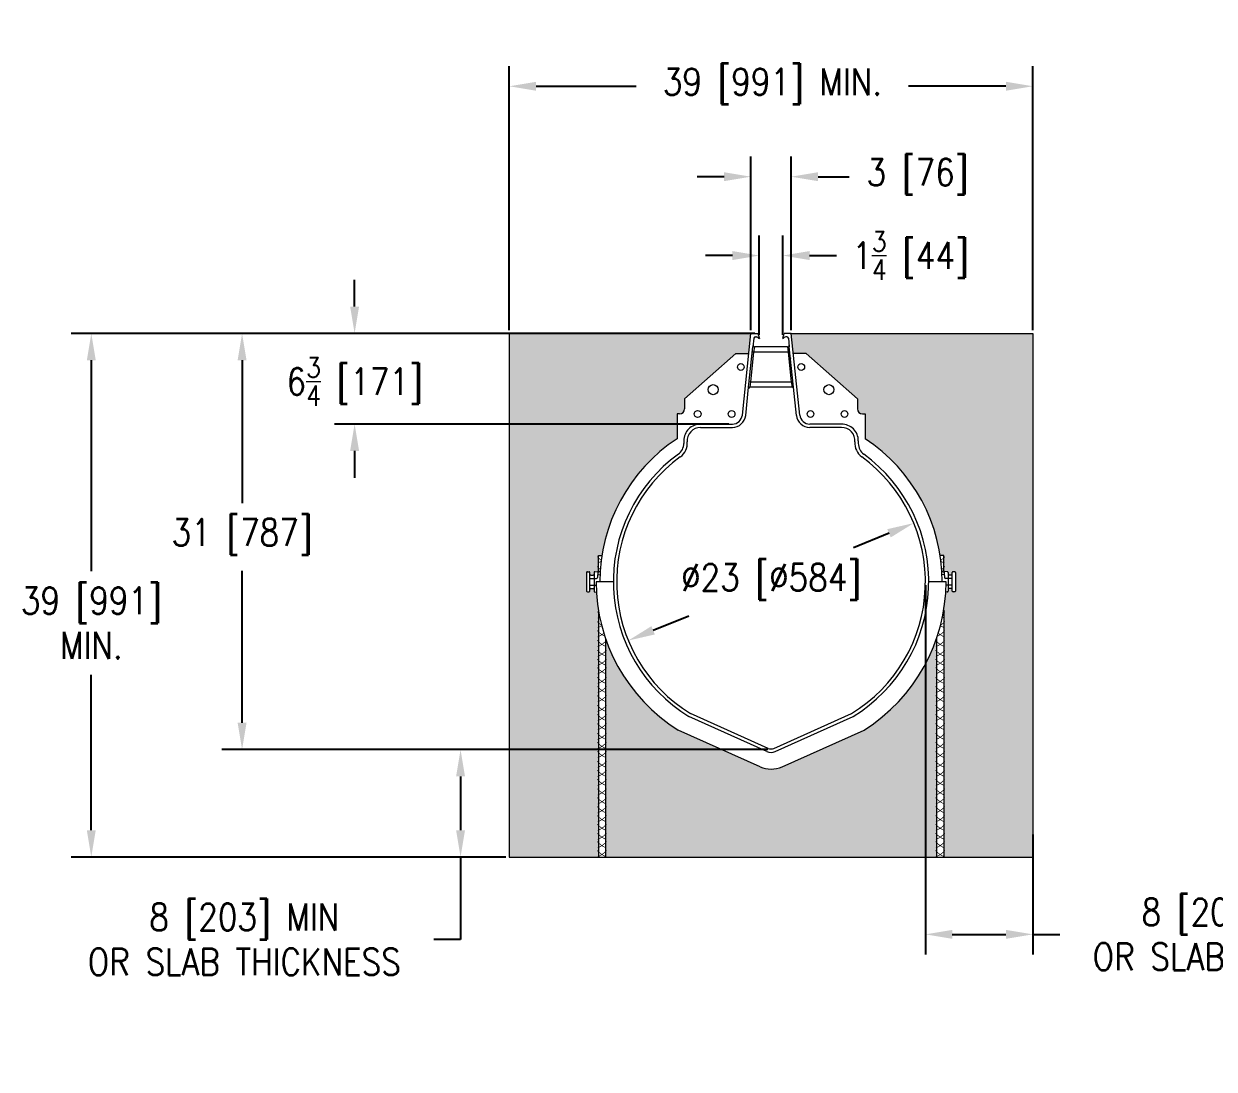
# Model space of a CAD drawing. Extents: x 45 to 223, y 92 to 190.
# Drawn here: x 44.6 to 133.2, y 92.4 to 170.2 of the extents above; entities that cross this region are included whole.
import ezdxf

# ---------------------------------------------------------------- set-up
doc = ezdxf.new("R2010")
doc.units = 0
doc.header["$LTSCALE"] = 0.75
doc.header["$MEASUREMENT"] = 0
doc.layers.get('DEFPOINTS').update_dxf_attribs({"linetype": 'CONTINUOUS'})
doc.layers.add('DIM', color=7, linetype='CONTINUOUS')
doc.layers.add('OBJECTS', color=7, linetype='CONTINUOUS')
doc.styles.add('ROMANS', font='ROMANS.SHX', dxfattribs={"width": 0.85})
doc.dimstyles.get("Standard").update_dxf_attribs({"dimtxt": 2, "dimasz": 2, "dimexe": 1.5, "dimexo": 0.25, "dimgap": 1, "dimtad": 0, "dimtih": 1, "dimtoh": 1, "dimdec": 4, "dimzin": 0, "dimdsep": 46, "dimlunit": 5, "dimtxsty": 'ROMANS', "dimcen": 0, "dimclrd": 256, "dimclre": 256, "dimclrt": 256, "dimadec": 0, "dimazin": 0, "dimtfac": 0.75, "dimtdec": 4, "dimtofl": 0, "dimtmove": 0, "dimatfit": 3, "dimfxl": 0, "dimtolj": 1, "dimtzin": 0, "dimlwd": -1, "dimlwe": -1, "dimarcsym": 0})

# ---------------------------------------------------------------- blocks, each defined once
blk = doc.blocks.new('*D0')
at = {"layer": 'DEFPOINTS', "color": 0}
for p in [(119.733, 165.583), (80.733, 147.172), (119.733, 147.172)]:
    blk.add_point(p, dxfattribs=at)
at = {"layer": 'DIM'}
for p, q in [((80.733, 147.422), (80.733, 167.083)), ((119.733, 147.422), (119.733, 167.083)), ((82.733, 165.583), (90.183, 165.583)), ((117.733, 165.583), (110.479, 165.583))]:
    blk.add_line(p, q, dxfattribs=at)
for points in [[(82.733, 165.916), (82.733, 165.25), (80.733, 165.583)], [(117.733, 165.916), (117.733, 165.25), (119.733, 165.583)]]:
    blk.add_solid(points, dxfattribs=at)
at = {"layer": 'DIM', "lineweight": 0, "insert": (100.331, 165.583), "char_height": 2, "attachment_point": 5, "style": 'ROMANS'}
blk.add_mtext('\\A1;39 [991] MIN.', dxfattribs=at)
blk = doc.blocks.new('*D1')
at = {"layer": 'DEFPOINTS', "color": 0}
for p in [(110.868, 133.046), (89.597, 124.298)]:
    blk.add_point(p, dxfattribs=at)
at = {"layer": 'DIM'}
for p, q in [((109.019, 132.286), (106.37, 131.196)), ((91.447, 125.059), (94.096, 126.149))]:
    blk.add_line(p, q, dxfattribs=at)
for points in [[(108.892, 132.594), (109.146, 131.977), (110.868, 133.046)], [(91.32, 125.367), (91.574, 124.751), (89.597, 124.298)]]:
    blk.add_solid(points, dxfattribs=at)
at = {"layer": 'DIM', "lineweight": 0, "insert": (100.233, 128.672), "char_height": 2, "attachment_point": 5, "style": 'ROMANS'}
blk.add_mtext('\\A1;∅23 [∅584]', dxfattribs=at)
blk = doc.blocks.new('*D2')
at = {"layer": 'DEFPOINTS', "color": 0}
for p in [(111.733, 128.672), (119.733, 110.11), (119.733, 102.413)]:
    blk.add_point(p, dxfattribs=at)
at = {"layer": 'DIM'}
for p, q in [((111.733, 128.422), (111.733, 100.913)), ((119.733, 109.86), (119.733, 100.913)), ((113.733, 102.413), (117.733, 102.413)), ((119.733, 102.413), (121.733, 102.413))]:
    blk.add_line(p, q, dxfattribs=at)
for points in [[(113.733, 102.747), (113.733, 102.08), (111.733, 102.413)], [(117.733, 102.747), (117.733, 102.08), (119.733, 102.413)]]:
    blk.add_solid(points, dxfattribs=at)
at = {"layer": 'DIM', "lineweight": 0, "insert": (135.847, 102.413), "char_height": 2, "attachment_point": 5, "style": 'ROMANS'}
blk.add_mtext('\\A1;8 [203]  MIN.\\POR SLAB THICKNESS', dxfattribs=at)
blk = doc.blocks.new('*D3')
at = {"layer": 'DEFPOINTS', "color": 0}
for p in [(80.608, 147.172), (49.597, 108.172), (80.733, 108.172)]:
    blk.add_point(p, dxfattribs=at)
at = {"layer": 'DIM'}
for p, q in [((80.358, 147.172), (48.097, 147.172)), ((49.597, 145.172), (49.597, 129.462)), ((49.597, 110.172), (49.597, 121.747)), ((80.483, 108.172), (48.097, 108.172))]:
    blk.add_line(p, q, dxfattribs=at)
for points in [[(49.264, 145.172), (49.93, 145.172), (49.597, 147.172)], [(49.264, 110.172), (49.93, 110.172), (49.597, 108.172)]]:
    blk.add_solid(points, dxfattribs=at)
at = {"layer": 'DIM', "lineweight": 0, "insert": (49.597, 125.604), "char_height": 2, "attachment_point": 5, "style": 'ROMANS'}
blk.add_mtext('\\A1;39 [991]\\PMIN.', dxfattribs=at)
blk = doc.blocks.new('*D4')
at = {"layer": 'DEFPOINTS', "color": 0}
for p in [(80.733, 147.172), (60.829, 116.172), (100.233, 116.172)]:
    blk.add_point(p, dxfattribs=at)
at = {"layer": 'DIM'}
for p, q in [((80.483, 147.172), (59.329, 147.172)), ((60.829, 145.172), (60.829, 134.542)), ((60.829, 118.172), (60.829, 129.495)), ((99.983, 116.172), (59.329, 116.172))]:
    blk.add_line(p, q, dxfattribs=at)
for points in [[(60.496, 145.172), (61.163, 145.172), (60.829, 147.172)], [(60.496, 118.172), (61.163, 118.172), (60.829, 116.172)]]:
    blk.add_solid(points, dxfattribs=at)
at = {"layer": 'DIM', "lineweight": 0, "insert": (60.829, 132.019), "char_height": 2, "attachment_point": 5, "style": 'ROMANS'}
blk.add_mtext('\\A1;31 [787]', dxfattribs=at)
blk = doc.blocks.new('*D5')
at = {"layer": 'DEFPOINTS', "color": 0}
for p in [(100.108, 116.172), (77.104, 108.172), (80.608, 108.172)]:
    blk.add_point(p, dxfattribs=at)
at = {"layer": 'DIM'}
for p, q in [((99.858, 116.172), (75.604, 116.172)), ((77.104, 114.172), (77.104, 110.172)), ((80.358, 108.172), (75.604, 108.172)), ((77.104, 108.172), (77.104, 102.033)), ((77.104, 102.033), (75.104, 102.033))]:
    blk.add_line(p, q, dxfattribs=at)
for points in [[(76.771, 114.172), (77.438, 114.172), (77.104, 116.172)], [(76.771, 110.172), (77.438, 110.172), (77.104, 108.172)]]:
    blk.add_solid(points, dxfattribs=at)
at = {"layer": 'DIM', "lineweight": 0, "insert": (60.99, 102.033), "char_height": 2, "attachment_point": 5, "style": 'ROMANS'}
blk.add_mtext('\\A1;8 [203] MIN\\POR SLAB THICKNESS', dxfattribs=at)
blk = doc.blocks.new('*D6')
at = {"layer": 'DEFPOINTS', "color": 0}
for p in [(98.731, 158.847), (98.731, 147.172), (101.734, 147.172)]:
    blk.add_point(p, dxfattribs=at)
at = {"layer": 'DIM'}
for p, q in [((98.731, 147.422), (98.731, 160.347)), ((101.734, 147.422), (101.734, 160.347)), ((96.731, 158.847), (94.731, 158.847)), ((103.734, 158.847), (106.057, 158.847))]:
    blk.add_line(p, q, dxfattribs=at)
for points in [[(96.731, 159.18), (96.731, 158.514), (98.731, 158.847)], [(103.734, 159.18), (103.734, 158.514), (101.734, 158.847)]]:
    blk.add_solid(points, dxfattribs=at)
at = {"layer": 'DIM', "lineweight": 0, "insert": (111.145, 158.847), "char_height": 2, "attachment_point": 5, "style": 'ROMANS'}
blk.add_mtext('\\A1;3 [76]', dxfattribs=at)
blk = doc.blocks.new('*D7')
at = {"layer": 'DEFPOINTS', "color": 0}
for p in [(99.358, 152.974), (99.358, 146.827), (101.108, 146.827)]:
    blk.add_point(p, dxfattribs=at)
at = {"layer": 'DIM'}
for p, q in [((99.358, 147.077), (99.358, 154.474)), ((101.108, 147.077), (101.108, 154.474)), ((97.358, 152.974), (95.358, 152.974)), ((103.108, 152.974), (105.108, 152.974))]:
    blk.add_line(p, q, dxfattribs=at)
for points in [[(97.358, 153.307), (97.358, 152.64), (99.358, 152.974)], [(103.108, 153.307), (103.108, 152.64), (101.108, 152.974)]]:
    blk.add_solid(points, dxfattribs=at)
at = {"layer": 'DIM', "lineweight": 0, "insert": (110.621, 152.974), "char_height": 2, "attachment_point": 5, "style": 'ROMANS'}
blk.add_mtext('\\A1;1{\\H0.750000x;\\S3/4;} [44]', dxfattribs=at)
blk = doc.blocks.new('*D8')
at = {"layer": 'DEFPOINTS', "color": 0}
for p in [(69.212, 147.172), (99.268, 147.172), (97.349, 140.422)]:
    blk.add_point(p, dxfattribs=at)
at = {"layer": 'DIM'}
for p, q in [((69.212, 149.172), (69.212, 151.172)), ((99.018, 147.172), (67.712, 147.172)), ((97.099, 140.422), (67.712, 140.422)), ((69.212, 138.422), (69.212, 136.422))]:
    blk.add_line(p, q, dxfattribs=at)
for points in [[(68.879, 149.172), (69.545, 149.172), (69.212, 147.172)], [(68.879, 138.422), (69.545, 138.422), (69.212, 140.422)]]:
    blk.add_solid(points, dxfattribs=at)
at = {"layer": 'DIM', "lineweight": 0, "insert": (69.212, 143.591), "char_height": 2, "attachment_point": 5, "style": 'ROMANS'}
blk.add_mtext('\\A1;6{\\H0.750000x;\\S3/4;} [171]', dxfattribs=at)

msp = doc.modelspace()

# ---------------------------------------------------------------- hatches: boundary and pattern name
at = {"layer": 'OBJECTS', "lineweight": 0}
h = msp.add_hatch(dxfattribs=at)
h.set_pattern_fill('AR-CONC', color=256, scale=0.125, style=0)
h.set_pattern_definition([(50, (-30.5408, 283.8307), (0.8965752, -0.0784402), [0.09375, -1.03125]), (355, (-30.5408, 283.8307), (-0.173439, 0.94024), [0.075, -0.825]), (100.4514, (-30.4661, 283.8241), (0.7231367, 0.8617994), [0.0796752, -0.8764276]), (46.1842, (-30.5408, 284.0807), (1.3340513, -0.206899), [0.140625, -1.546875]), (96.6356, (-30.4297, 284.0634), (1.1683284, 1.217647), [0.119513, -1.314641]), (351.1842, (-30.5408, 284.0807), (1.1683274, 1.217648), [0.1125, -1.2375]), (21, (-30.4158, 284.0182), (0.7461338, -0.5032736), [0.09375, -1.03125]), (326, (-30.4158, 284.0182), (0.304144, 0.9064376), [0.075, -0.825]), (71.4514, (-30.35365, 283.9762), (1.0502783, 0.403163), [0.0796752, -0.8764276]), (37.5, (-30.54082, 283.83067), (0.0151998, 0.4161173), [0, -0.815, 0, -0.8375, 0, -0.828125]), (7.5, (-30.54082, 283.83067), (0.3288369, 0.4930146), [0, -0.4775, 0, -0.79625, 0, -0.315625]), (327.5, (-30.81957, 283.83067), (0.66727805, -0.0281936), [0, -0.3125, 0, -0.975, 0, -1.29375]), (317.5, (-30.9446, 283.8307), (0.7289827, 0.1251312), [0, -0.40625, 0, -0.6475, 0, -0.91875])])
h.paths.add_polyline_path([(86.48832, 129.35987, -0.41421356), (86.55082, 129.42237), (86.67582, 129.42237, -0.41421356), (86.73832, 129.35987), (86.73832, 129.23487, 0.41421356), (86.80082, 129.17237), (86.98832, 129.17237, 0.41421356), (87.05082, 129.23487), (87.05082, 129.36581, -0.38531359), (87.1071, 129.428), (87.37275, 129.45603), (87.37275, 130.63672), (87.63504, 130.63672, -0.21184967), (93.23419, 139.32985), (93.23419, 141.17237), (93.42169, 141.17237, 0.41421356), (93.79669, 141.54737), (93.79669, 142.29737), (97.60919, 145.67237), (98.57653, 145.67237), (98.73419, 147.17237), (80.73281, 147.17237), (80.73281, 108.17237), (87.37275, 108.17237), (87.37275, 126.56707, -0.02583092), (87.22421, 127.90438), (87.1071, 127.91674, -0.38531359), (87.05082, 127.97893), (87.05082, 128.10987, 0.41421356), (86.98832, 128.17237), (86.80082, 128.17237, 0.41421356), (86.73832, 128.10987), (86.73832, 127.98487, -0.41421356), (86.67582, 127.92237), (86.55082, 127.92237, -0.41421356), (86.48832, 127.98487)])
h.paths.add_polyline_path([(112.83334, 130.63672), (113.09287, 130.63672), (113.09287, 129.45603), (113.35852, 129.428, -0.38531359), (113.4148, 129.36581), (113.4148, 129.23487, 0.41421356), (113.4773, 129.17237), (113.6648, 129.17237, 0.41421356), (113.7273, 129.23487), (113.7273, 129.35987, -0.41421356), (113.7898, 129.42237), (113.9148, 129.42237, -0.41421356), (113.9773, 129.35987), (113.9773, 127.98487, -0.41421356), (113.9148, 127.92237), (113.7898, 127.92237, -0.41421356), (113.7273, 127.98487), (113.7273, 128.10987, 0.41421356), (113.6648, 128.17237), (113.4773, 128.17237, 0.41421356), (113.4148, 128.10987), (113.4148, 127.97893, -0.38531359), (113.35852, 127.91674), (113.24418, 127.90468, -0.02616263), (113.09287, 126.55031), (113.09287, 108.17237), (119.73281, 108.17237), (119.73281, 147.17237), (101.73419, 147.17237), (101.89185, 145.67237), (102.85919, 145.67237), (106.67169, 142.29737), (106.67169, 141.54737, 0.41421356), (107.04669, 141.17237), (107.23419, 141.17237), (107.23419, 139.32984, -0.21184964)])
h = msp.add_hatch(dxfattribs=at)
h.set_pattern_fill('AR-CONC', color=256, scale=0.125, style=0)
h.set_pattern_definition([(50, (-134.9318, 463.3962), (0.8965752, -0.0784402), [0.09375, -1.03125]), (355, (-134.9318, 463.3962), (-0.1734392, 0.9402402), [0.075, -0.825]), (100.4514, (-134.8571, 463.3896), (0.7231367, 0.8617994), [0.0796752, -0.8764276]), (46.1842, (-134.9318, 463.6462), (1.3340513, -0.2068988), [0.140625, -1.546875]), (96.6356, (-134.8206, 463.6289), (1.1683284, 1.2176473), [0.119513, -1.3146412]), (351.1842, (-134.9318, 463.6462), (1.1683274, 1.2176483), [0.1125, -1.2375]), (21, (-134.8068, 463.5837), (0.7461338, -0.5032736), [0.09375, -1.03125]), (326, (-134.8068, 463.5837), (0.3041442, 0.9064376), [0.075, -0.825]), (71.4514, (-134.7446, 463.5417), (1.0502783, 0.4031631), [0.0796752, -0.8764276]), (37.5, (-134.9318, 463.39617), (0.01519982, 0.41611732), [0, -0.815, 0, -0.8375, 0, -0.828125]), (7.5, (-134.9318, 463.39617), (0.3288369, 0.49301464), [0, -0.4775, 0, -0.79625, 0, -0.315625]), (327.5, (-135.21056, 463.39617), (0.66727805, -0.0281936), [0, -0.3125, 0, -0.975, 0, -1.29375]), (317.5, (-135.33556, 463.3962), (0.7289827, 0.1251312), [0, -0.40625, 0, -0.6475, 0, -0.91875])])
h.paths.add_polyline_path([(87.95992, 124.29176, -0.01288462), (87.89775, 124.22681), (87.89775, 108.17237), (112.56787, 108.17237), (112.56787, 124.22681, -0.01246339), (112.50768, 124.28959, -0.16840937), (107.16206, 117.63438), (101.05083, 114.89524, -0.21385801), (99.41479, 114.89524), (93.31322, 117.63006, -0.16861568)])

# ---------------------------------------------------------------- linework, layer by layer
for p, q in [((80.73281, 147.17237), (80.73281, 108.17237)), ((98.73419, 147.17237), (80.73281, 147.17237)), ((98.09532, 141.09397), (98.73419, 147.17237)), ((98.73419, 147.17237), (99.26809, 147.17237)), ((98.94738, 146.80906), (98.88046, 146.17237)), ((99.0717, 146.92099), (99.14406, 146.92099)), ((99.25231, 146.85849), (99.25231, 146.85849)), ((99.36057, 146.82724), (99.26809, 147.17237)), ((99.36057, 146.82724), (99.36057, 146.79599)), ((101.10781, 146.82724), (101.20029, 147.17237)), ((101.10781, 146.82724), (101.10781, 146.79599)), ((101.73419, 147.17237), (101.20029, 147.17237)), ((101.21606, 146.85849), (101.21606, 146.85849)), ((101.39668, 146.92099), (101.32432, 146.92099)), ((101.521, 146.80906), (101.58792, 146.17237)), ((101.73419, 147.17237), (119.73281, 147.17237)), ((102.37306, 141.09397), (101.73419, 147.17237)), ((119.73281, 147.17237), (119.73281, 108.17237)), ((93.79669, 142.29737), (97.60919, 145.67237)), ((97.60919, 145.67237), (98.57516, 145.67237)), ((98.56515, 143.17237), (98.88046, 146.17237)), ((98.727, 143.57737), (98.95717, 145.76737)), ((101.63186, 145.76737), (98.83652, 145.76737)), ((98.95717, 145.76737), (99.01234, 146.17237)), ((101.45685, 146.17237), (99.01153, 146.17237)), ((101.45604, 146.17237), (101.5112, 145.76737)), ((101.5112, 145.76737), (101.74138, 143.57737)), ((101.90323, 143.17237), (101.58792, 146.17237)), ((102.85919, 145.67237), (101.89322, 145.67237)), ((106.67169, 142.29737), (102.85919, 145.67237)), ((98.34395, 141.06784), (98.56515, 143.17237)), ((98.60765, 143.58991), (98.727, 143.57737)), ((98.67184, 143.17237), (98.727, 143.57737)), ((101.79574, 143.17237), (98.67264, 143.17237)), ((98.727, 143.57737), (101.74138, 143.57737)), ((101.86072, 143.58991), (101.74138, 143.57737)), ((101.74138, 143.57737), (101.79654, 143.17237)), ((102.12442, 141.06784), (101.90323, 143.17237)), ((93.79669, 142.29737), (93.79669, 141.54737)), ((106.67169, 142.29737), (106.67169, 141.54737)), ((93.23419, 141.17237), (93.23419, 139.32985)), ((93.42169, 141.17237), (93.23419, 141.17237)), ((107.04669, 141.17237), (107.23419, 141.17237)), ((107.23419, 141.17237), (107.23419, 139.32984)), ((94.98349, 140.42237), (97.34943, 140.42237)), ((94.98356, 140.17237), (97.34943, 140.17237)), ((105.48489, 140.42237), (103.11895, 140.42237)), ((105.48482, 140.17237), (103.11895, 140.17237)), ((93.73419, 139.17237), (93.73419, 138.98216)), ((106.73419, 139.17237), (106.73419, 138.98216)), ((87.37275, 130.63672), (87.63504, 130.63672)), ((87.37275, 129.45603), (87.37275, 130.63672)), ((113.09287, 130.63672), (112.83058, 130.63672)), ((113.09287, 129.45603), (113.09287, 130.63672)), ((87.1071, 129.428), (87.5078, 129.47028)), ((113.35852, 129.428), (112.95782, 129.47028)), ((86.48832, 129.35987), (86.48832, 127.98487)), ((86.55082, 129.42237), (86.67582, 129.42237)), ((86.73832, 127.98487), (86.73832, 129.35987)), ((86.73832, 128.92237), (87.23832, 128.92237)), ((86.80082, 129.17237), (86.98832, 129.17237)), ((87.05082, 129.36581), (87.05082, 127.97893)), ((88.48281, 128.67237), (87.20156, 128.67237)), ((87.30082, 129.13956), (87.30082, 128.98487)), ((87.33332, 129.45187), (87.33332, 129.19439)), ((87.3571, 129.20175), (87.49443, 129.21646)), ((113.26682, 128.67237), (111.98281, 128.67237)), ((113.10852, 129.20175), (112.9712, 129.21646)), ((113.1323, 129.45187), (113.1323, 129.19439)), ((113.1648, 129.13956), (113.1648, 128.98487)), ((113.7273, 128.92237), (113.2273, 128.92237)), ((113.4148, 129.36581), (113.4148, 127.97893)), ((113.6648, 129.17237), (113.4773, 129.17237)), ((113.7273, 127.98487), (113.7273, 129.35987)), ((113.9148, 129.42237), (113.7898, 129.42237)), ((113.9773, 129.35987), (113.9773, 127.98487)), ((86.55082, 127.92237), (86.67582, 127.92237)), ((86.73832, 128.42237), (87.20396, 128.42237)), ((86.80082, 128.17237), (86.98832, 128.17237)), ((87.1071, 127.91674), (87.22421, 127.90438)), ((113.35852, 127.91674), (113.24141, 127.90438)), ((113.7273, 128.42237), (113.26166, 128.42237)), ((113.6648, 128.17237), (113.4773, 128.17237)), ((113.9148, 127.92237), (113.7898, 127.92237)), ((87.37275, 126.56707), (87.37275, 108.17237)), ((113.09287, 126.56707), (113.09287, 108.17237)), ((87.89775, 124.47002), (87.89775, 108.17237)), ((112.56787, 124.47002), (112.56787, 108.17237)), ((100.02831, 116.26403), (94.23281, 118.86166)), ((100.43732, 116.26403), (106.23281, 118.86166)), ((99.92605, 116.0359), (94.11607, 118.64002)), ((100.53957, 116.0359), (106.34955, 118.64002)), ((99.41479, 114.89524), (93.31322, 117.63006)), ((101.05083, 114.89524), (107.16206, 117.63438)), ((80.73281, 108.17237), (119.73281, 108.17237))]:
    msp.add_line(p, q, dxfattribs=at)
at = {"layer": 'OBJECTS', "lineweight": 0, "const_width": 0.0525}
for points in [[(87.28893, 130.54303, 0.0572829), (87.58396, 130.27517, 0.0572829)], [(113.17669, 130.54303, -0.0572829), (112.88167, 130.27517, -0.0572829)], [(87.28893, 129.81677, 0.0451527), (87.51659, 129.5998, 0.0451527)], [(87.57481, 130.20127, -0.04164446), (87.31517, 130.07176)], [(112.89081, 130.20127, 0.04164446), (113.15045, 130.07176)], [(113.17669, 129.81677, -0.0451527), (112.94904, 129.5998, -0.0451527)], [(87.50565, 129.43513, -0.03018926), (87.31517, 129.3455)], [(112.95998, 129.43513, 0.03018926), (113.15045, 129.3455)], [(87.28893, 126.44544, 0.02627557), (87.41673, 126.3141, 0.02627557)], [(87.46928, 126.04448, -0.02428459), (87.31517, 125.97417)], [(112.99634, 126.04448, 0.02428459), (113.15045, 125.97417)], [(113.17669, 126.44544, -0.02627557), (113.0489, 126.3141, -0.02627557)], [(87.28893, 125.71918, 0.06199415), (87.61075, 125.43246, 0.06199415)], [(87.28893, 125.04301, 0.10160662), (87.84808, 124.61874, 0.10160662)], [(87.61796, 125.40451, -0.04895867), (87.31517, 125.24791)], [(113.17669, 125.04301, -0.10160662), (112.61754, 124.61874, -0.10160662)], [(112.84767, 125.40451, 0.04895867), (113.15045, 125.24791)], [(113.17669, 125.71918, -0.06199415), (112.85487, 125.43246, -0.06199415)], [(87.28893, 124.31602, 0.11859055), (87.95533, 123.84475, 0.30822737)], [(87.77651, 124.8443, -0.07723307), (87.31517, 124.57174)], [(87.95992, 124.29176, -0.1138687), (87.31517, 123.84475)], [(112.5057, 124.29176, 0.1138687), (113.15045, 123.84475)], [(113.17669, 124.31602, -0.11859055), (112.5103, 123.84475, -0.30822737)], [(112.68911, 124.8443, 0.07723307), (113.15045, 124.57174)], [(87.28893, 123.58977, 0.11859055), (87.95533, 123.1185, 0.30822737)], [(87.98157, 123.58977, -0.11859055), (87.31517, 123.1185, -0.30822737)], [(112.48405, 123.58977, 0.11859055), (113.15045, 123.1185, 0.30822737)], [(113.17669, 123.58977, -0.11859055), (112.5103, 123.1185, -0.30822737)], [(87.28893, 122.9136, 0.11859055), (87.95533, 122.44233, 0.30822737)], [(87.98157, 122.9136, -0.11859055), (87.31517, 122.44233, -0.30822737)], [(112.48405, 122.9136, 0.11859055), (113.15045, 122.44233, 0.30822737)], [(113.17669, 122.9136, -0.11859055), (112.5103, 122.44233, -0.30822737)], [(87.28893, 122.28312, 0.11859055), (87.95533, 121.81185, 0.30822737)], [(87.28893, 121.55686, 0.11859055), (87.95533, 121.08559, 0.30822737)], [(87.98157, 122.28312, -0.11859055), (87.31517, 121.81185, -0.30822737)], [(87.98157, 121.55686, -0.11859055), (87.31517, 121.08559, -0.30822737)], [(112.48405, 122.28312, 0.11859055), (113.15045, 121.81185, 0.30822737)], [(112.48405, 121.55686, 0.11859055), (113.15045, 121.08559, 0.30822737)], [(113.17669, 122.28312, -0.11859055), (112.5103, 121.81185, -0.30822737)], [(113.17669, 121.55686, -0.11859055), (112.5103, 121.08559, -0.30822737)], [(87.28893, 120.88069, 0.11859055), (87.95533, 120.40942, 0.30822737)], [(87.98157, 120.88069, -0.11859055), (87.31517, 120.40942, -0.30822737)], [(112.48405, 120.88069, 0.11859055), (113.15045, 120.40942, 0.30822737)], [(113.17669, 120.88069, -0.11859055), (112.5103, 120.40942, -0.30822737)], [(87.28893, 120.20166, 0.11859055), (87.95533, 119.73039, 0.30822737)], [(87.98157, 120.20166, -0.11859055), (87.31517, 119.73039, -0.30822737)], [(112.48405, 120.20166, 0.11859055), (113.15045, 119.73039, 0.30822737)], [(113.17669, 120.20166, -0.11859055), (112.5103, 119.73039, -0.30822737)], [(87.28893, 119.47541, 0.11859055), (87.95533, 119.00414, 0.30822737)], [(87.28893, 118.79924, 0.11859055), (87.95533, 118.32797, 0.30822737)], [(87.98157, 119.47541, -0.11859055), (87.31517, 119.00414, -0.30822737)], [(87.98157, 118.79924, -0.11859055), (87.31517, 118.32797, -0.30822737)], [(112.48405, 119.47541, 0.11859055), (113.15045, 119.00414, 0.30822737)], [(112.48405, 118.79924, 0.11859055), (113.15045, 118.32797, 0.30822737)], [(113.17669, 119.47541, -0.11859055), (112.5103, 119.00414, -0.30822737)], [(113.17669, 118.79924, -0.11859055), (112.5103, 118.32797, -0.30822737)], [(87.28893, 118.12021, 0.11859055), (87.95533, 117.64894, 0.30822737)], [(87.98157, 118.12021, -0.11859055), (87.31517, 117.64894, -0.30822737)], [(112.48405, 118.12021, 0.11859055), (113.15045, 117.64894, 0.30822737)], [(113.17669, 118.12021, -0.11859055), (112.5103, 117.64894, -0.30822737)], [(87.28893, 117.39395, 0.11859055), (87.95533, 116.92268, 0.30822737)], [(87.98157, 117.39395, -0.11859055), (87.31517, 116.92268, -0.30822737)], [(112.48405, 117.39395, 0.11859055), (113.15045, 116.92268, 0.30822737)], [(113.17669, 117.39395, -0.11859055), (112.5103, 116.92268, -0.30822737)], [(87.28893, 116.71778, 0.11859055), (87.95533, 116.24651, 0.30822737)], [(87.98157, 116.71778, -0.11859055), (87.31517, 116.24651, -0.30822737)], [(112.48405, 116.71778, 0.11859055), (113.15045, 116.24651, 0.30822737)], [(113.17669, 116.71778, -0.11859055), (112.5103, 116.24651, -0.30822737)], [(87.28893, 116.04161, 0.11859055), (87.95533, 115.57034, 0.30822737)], [(87.28893, 115.31536, 0.11859055), (87.95533, 114.84409, 0.30822737)], [(87.98157, 116.04161, -0.11859055), (87.31517, 115.57034, -0.30822737)], [(87.98157, 115.31536, -0.11859055), (87.31517, 114.84409, -0.30822737)], [(112.48405, 116.04161, 0.11859055), (113.15045, 115.57034, 0.30822737)], [(112.48405, 115.31536, 0.11859055), (113.15045, 114.84409, 0.30822737)], [(113.17669, 116.04161, -0.11859055), (112.5103, 115.57034, -0.30822737)], [(113.17669, 115.31536, -0.11859055), (112.5103, 114.84409, -0.30822737)], [(87.28893, 114.63919, 0.11859055), (87.95533, 114.16792, 0.30822737)], [(87.98157, 114.63919, -0.11859055), (87.31517, 114.16792, -0.30822737)], [(112.48405, 114.63919, 0.11859055), (113.15045, 114.16792, 0.30822737)], [(113.17669, 114.63919, -0.11859055), (112.5103, 114.16792, -0.30822737)], [(87.28893, 113.96302, 0.11859055), (87.95533, 113.49175, 0.30822737)], [(87.98157, 113.96302, -0.11859055), (87.31517, 113.49175, -0.30822737)], [(112.48405, 113.96302, 0.11859055), (113.15045, 113.49175, 0.30822737)], [(113.17669, 113.96302, -0.11859055), (112.5103, 113.49175, -0.30822737)], [(87.28893, 113.26038, 0.11859055), (87.95533, 112.78911, 0.30822737)], [(87.28893, 112.59448, 0.11859055), (87.95533, 112.12322, 0.30822737)], [(87.98157, 113.26038, -0.11859055), (87.31517, 112.78911, -0.30822737)], [(87.98157, 112.59448, -0.11859055), (87.31517, 112.12322, -0.30822737)], [(112.48405, 113.26038, 0.11859055), (113.15045, 112.78911, 0.30822737)], [(112.48405, 112.59448, 0.11859055), (113.15045, 112.12322, 0.30822737)], [(113.17669, 113.26038, -0.11859055), (112.5103, 112.78911, -0.30822737)], [(113.17669, 112.59448, -0.11859055), (112.5103, 112.12322, -0.30822737)], [(87.28893, 111.93049, 0.11859055), (87.95533, 111.45922, 0.30822737)], [(87.98157, 111.93049, -0.11859055), (87.31517, 111.45922, -0.30822737)], [(112.48405, 111.93049, 0.11859055), (113.15045, 111.45922, 0.30822737)], [(113.17669, 111.93049, -0.11859055), (112.5103, 111.45922, -0.30822737)], [(87.28893, 111.26459, 0.11859055), (87.95533, 110.79332, 0.30822737)], [(87.98157, 111.26459, -0.11859055), (87.31517, 110.79332, -0.30822737)], [(112.48405, 111.26459, 0.11859055), (113.15045, 110.79332, 0.30822737)], [(113.17669, 111.26459, -0.11859055), (112.5103, 110.79332, -0.30822737)], [(87.28893, 110.62028, 0.11859055), (87.95533, 110.14901, 0.30822737)], [(87.28893, 109.95438, 0.11859055), (87.95533, 109.48311, 0.30822737)], [(87.98157, 110.62028, -0.11859055), (87.31517, 110.14901, -0.30822737)], [(87.98157, 109.95438, -0.11859055), (87.31517, 109.48311, -0.30822737)], [(112.48405, 110.62028, 0.11859055), (113.15045, 110.14901, 0.30822737)], [(112.48405, 109.95438, 0.11859055), (113.15045, 109.48311, 0.30822737)], [(113.17669, 110.62028, -0.11859055), (112.5103, 110.14901, -0.30822737)], [(113.17669, 109.95438, -0.11859055), (112.5103, 109.48311, -0.30822737)], [(87.28893, 109.32699, 0.11859055), (87.95533, 108.85572, 0.30822737)], [(87.98157, 109.32699, -0.11859055), (87.31517, 108.85572, -0.30822737)], [(112.48405, 109.32699, 0.11859055), (113.15045, 108.85572, 0.30822737)], [(113.17669, 109.32699, -0.11859055), (112.5103, 108.85572, -0.30822737)], [(87.28893, 108.66109, 0.11859055), (87.95533, 108.18982, 0.30822737)], [(87.98157, 108.66109, -0.11859055), (87.31517, 108.18982, -0.30822737)], [(112.48405, 108.66109, 0.11859055), (113.15045, 108.18982, 0.30822737)], [(113.17669, 108.66109, -0.11859055), (112.5103, 108.18982, -0.30822737)]]:
    msp.add_lwpolyline(points, format="xyb", dxfattribs=at)
at = {"layer": 'OBJECTS', "lineweight": 0}
for centre, radius in [((97.98419, 144.67237), 0.25), ((102.48419, 144.67237), 0.25), ((95.92169, 142.98487), 0.375), ((104.54669, 142.98487), 0.375), ((94.76544, 141.17237), 0.25), ((97.29669, 141.17237), 0.25), ((103.17169, 141.17237), 0.25), ((105.70294, 141.17237), 0.25)]:
    msp.add_circle(centre, radius, dxfattribs=at)
for centre, radius, start, end in [((99.0717, 146.79599), 0.125, 90, 173.9999977), ((99.14406, 146.79599), 0.125, 30, 90), ((99.36057, 146.92099), 0.125, 210, 270), ((101.10781, 146.92099), 0.125, 270, 330), ((101.32432, 146.79599), 0.125, 90, 150), ((101.39668, 146.79599), 0.125, 6.0000023, 90), ((99.01235, 146.29235), 0.11999, 174.0007625, 270.0011711), ((101.45603, 146.29235), 0.11999, 269.9988289, 5.9992375), ((98.67182, 143.05239), 0.12, 90, 173.9995914), ((101.79656, 143.05239), 0.11999, 6.0006083, 90), ((93.42169, 141.54737), 0.375, 270, 0), ((97.34943, 141.17237), 0.75, 269.9999776, 353.9999881), ((97.34943, 141.17237), 1, 269.9999776, 353.9999977), ((103.11895, 141.17237), 1, 186.0000023, 270.0000224), ((103.11895, 141.17237), 0.75, 186.0000119, 270.0000224), ((107.04669, 141.54737), 0.375, 180, 270), ((94.98419, 139.17237), 1.25, 89.9999776, 180), ((94.98419, 139.17237), 1, 89.9999775, 184.7083078), ((105.48419, 139.17237), 1.25, 0, 90.0000224), ((105.48419, 139.17237), 1, 355.2916922, 90.0000225), ((100.23281, 128.67237), 12.75, 123.2923738, 180), ((100.23557, 128.67237), 12.75, 0, 56.7076262), ((92.73419, 138.98216), 1, 306.0395343, 0), ((92.74178, 138.98768), 1.25, 305.9973502, 4.7083078), ((107.7266, 138.98768), 1.25, 175.2916922, 234.0026498), ((107.73419, 138.98216), 1, 180, 233.9604657), ((100.23281, 128.67237), 11.75, 125.9829081, 238.6292678), ((100.23281, 128.67237), 11.5, 126.0242246, 238.5510186), ((100.23281, 128.67237), 11.5, 301.4489814, 54.0026497), ((100.23281, 128.67237), 11.75, 301.3707322, 53.9604657), ((86.55082, 129.35987), 0.0625, 90, 180), ((86.67582, 129.35987), 0.0625, 0, 90), ((86.80082, 129.23487), 0.0625, 180, 270), ((86.98832, 129.23487), 0.0625, 270, 0), ((87.11332, 129.36581), 0.0625, 95.7105931, 180), ((87.11332, 129.36581), 0.0625, 95.7105931, 180), ((100.23281, 128.67237), 13.03125, 180, 237.9269572), ((87.23832, 128.98487), 0.0625, 270, 0), ((87.36332, 129.13956), 0.0625, 95.7105931, 180), ((100.23557, 128.67237), 13.03125, 302.1088729, 0), ((113.1023, 129.13956), 0.0625, 0, 84.2894069), ((113.2273, 128.98487), 0.0625, 180, 270), ((113.3523, 129.36581), 0.0625, 0, 84.2894069), ((113.3523, 129.36581), 0.0625, 0, 84.2894069), ((113.4773, 129.23487), 0.0625, 180, 270), ((113.6648, 129.23487), 0.0625, 270, 0), ((113.7898, 129.35987), 0.0625, 90, 180), ((113.9148, 129.35987), 0.0625, 0, 90), ((86.55082, 127.98487), 0.0625, 180, 270), ((86.67582, 127.98487), 0.0625, 270, 0), ((86.80082, 128.10987), 0.0625, 90, 180), ((86.98832, 128.10987), 0.0625, 0, 90), ((87.11332, 127.97893), 0.0625, 180, 264.2894069), ((113.3523, 127.97893), 0.0625, 275.7105931, 0), ((113.4773, 128.10987), 0.0625, 90, 180), ((113.6648, 128.10987), 0.0625, 0, 90), ((113.7898, 127.98487), 0.0625, 180, 270), ((113.9148, 127.98487), 0.0625, 270, 0), ((100.23281, 116.7203), 0.5, 245.8573493, 294.1426507), ((100.23281, 116.7203), 0.75, 245.8573493, 294.1426507), ((100.23281, 116.7203), 2, 245.8573493, 294.1426507)]:
    msp.add_arc(centre, radius, start, end, dxfattribs=at)
msp.add_point((101.67902, 145.31873), dxfattribs=at)

# ---------------------------------------------------------------- dimensions: what is measured, and where the dimension line sits
at = {"layer": 'DIM', "lineweight": 0}
for base, p1, p2, text, picture, middle in [((119.73281, 165.58291), (80.73281, 147.17237), (119.73281, 147.17237), '<> MIN.', '*D0', (100.33092, 165.58291)), ((98.73143, 158.84686), (101.73419, 147.17237), (98.73143, 147.17237), '3 [76]', '*D6', (111.1449, 158.84686))]:
    dim = msp.add_linear_dim(base=base, p1=p1, p2=p2, text=text, dimstyle='Standard', dxfattribs=at)
    dim.commit()
    dim.dimension.update_dxf_attribs({"geometry": picture, "text_midpoint": middle, "dimtype": 160})
dim = msp.add_linear_dim(base=(99.35781, 152.9737), p1=(101.10781, 146.82724), p2=(99.35781, 146.82724), dimstyle='Standard', dxfattribs=at)
dim.commit()
dim.dimension.update_dxf_attribs({"geometry": '*D7', "text_midpoint": (110.62091, 152.9737), "dimtype": 160})
for base, p1, p2, picture, middle in [((69.21204, 147.17237), (97.34943, 140.42237), (99.26809, 147.17237), '*D8', (69.21204, 143.59105)), ((60.8295, 116.17237), (80.73281, 147.17237), (100.23281, 116.17237), '*D4', (60.8295, 132.01863))]:
    dim = msp.add_linear_dim(base=base, p1=p1, p2=p2, angle=90, dimstyle='Standard', dxfattribs=at)
    dim.commit()
    dim.dimension.update_dxf_attribs({"geometry": picture, "text_midpoint": middle, "dimtype": 160})
for base, p1, p2, text, picture, middle in [((49.59698, 108.17237), (80.60781, 147.17237), (80.73281, 108.17237), '<>\\PMIN.', '*D3', (49.59698, 125.6045)), ((77.10425, 108.17237), (100.10781, 116.17237), (80.60781, 108.17237), '<> MIN\\POR SLAB THICKNESS', '*D5', (60.98996, 102.03255))]:
    dim = msp.add_linear_dim(base=base, p1=p1, p2=p2, angle=90, text=text, dimstyle='Standard', dxfattribs=at)
    dim.commit()
    dim.dimension.update_dxf_attribs({"geometry": picture, "text_midpoint": middle, "dimtype": 160})
dim = msp.add_diameter_dim_2p(p1=(89.59714, 124.29831), p2=(110.86849, 133.04643), dimstyle='Standard', override={"dimatfit": 0}, dxfattribs=at)
dim.commit()
dim.dimension.update_dxf_attribs({"geometry": '*D1', "text_midpoint": (100.23281, 128.67237)})
dim = msp.add_linear_dim(base=(119.73281, 102.41329), p1=(111.73281, 128.67237), p2=(119.73281, 110.10987), angle=180, text='<>  MIN.\\POR SLAB THICKNESS', dimstyle='Standard', dxfattribs=at)
dim.commit()
dim.dimension.update_dxf_attribs({"geometry": '*D2', "text_midpoint": (135.8471, 102.41329)})

doc.saveas('drawing.dxf')
